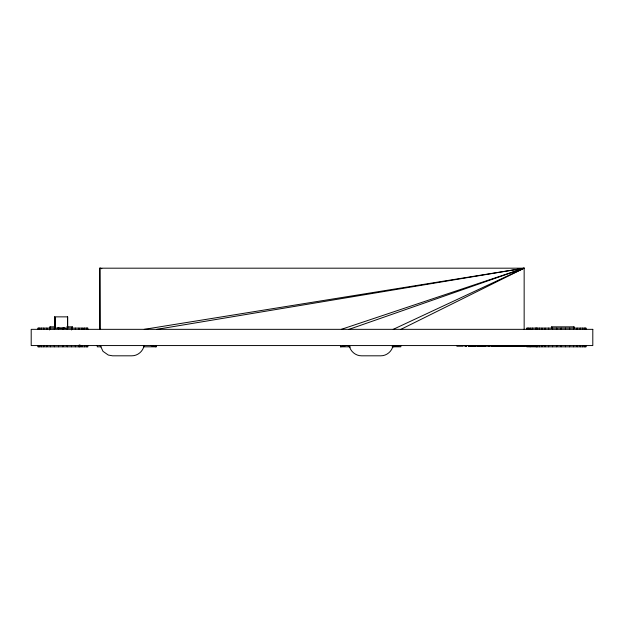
<?xml version="1.0" encoding="UTF-8"?>
<svg xmlns="http://www.w3.org/2000/svg" width="624" height="624" viewBox="0 0 624 624"><rect width="100%" height="100%" fill="white"/><g stroke="black" fill="none" stroke-linecap="round" stroke-linejoin="round"><path stroke-width="0.94" d="M491.969 345.563L492.437 346.187M531.336 346.187L529.979 345.563L530.166 346.187L530.642 345.563L530.681 346.187L530.377 345.563L529.979 346.187L536.64 346.187M474.505 346.187L475.862 345.563L475.862 346.187L468.343 346.187L468.351 345.563L468.499 346.187L469.24 345.563M506.626 345.563L507.148 346.187L507.179 345.563L506.665 346.187M54.709 328.091L54.709 316.859L67.618 316.859L67.618 328.903M530.026 346.187L529.979 345.563L530.018 346.187L529.979 345.563L530.026 346.187L530.033 345.563L530.135 346.187L530.767 345.563L530.548 346.187L530.033 345.563L530.018 346.187L530.018 345.563L530.127 346.187L530.174 345.563L530.275 346.187L530.86 345.563L530.548 346.187L530.33 345.563L530.033 346.187L530.002 345.563L531.157 346.187M506.204 345.563L505.799 346.187L505.729 345.563L505.588 346.187L505.159 345.563L505.159 346.187L504.691 345.563L504.824 346.187L504.286 345.563L504.325 346.187L504.114 345.563L503.841 346.187L503.357 345.563L503.357 346.187L502.811 345.563L502.811 346.187L502.406 345.563L502.406 346.187L501.977 345.563L501.977 346.187L501.454 345.563L501.025 346.187L501.025 345.563L500.62 346.187L500.62 345.563L500.222 346.187L499.645 345.563L498.857 346.187L497.437 345.563L497.336 346.187L497.336 345.563L497.476 346.187L497.843 345.563L498.131 346.187L498.131 345.563L498.397 346.187L498.646 345.563L498.95 346.187L499.106 345.563L499.621 346.187L500.503 345.563L500.737 346.187L501.384 345.563L502.117 346.187M472.579 346.187L471.221 345.563L471.253 346.187L470.605 345.563L470.683 346.187L470.496 345.563L472.407 346.187L472.407 345.563L473.218 346.187L473.296 345.563L473.85 346.187L474.185 345.563L474.076 346.187L473.218 345.563L472.251 346.187L472.313 345.563L470.324 346.187L470.371 345.563L470.005 346.187L469.583 345.563L469.193 346.187L469.186 345.563L469.583 346.187L470.005 345.563L470.722 346.187L471.011 345.563L471.011 346.187L471.44 345.563L471.44 346.187L472.914 345.563L472.945 346.187L472.532 345.563M512.132 346.187L512.444 345.563L512.975 346.187L512.951 345.563L513.451 346.187L513.692 345.563L513.942 346.187L514.036 345.563L514.207 346.187L514.605 345.563L514.691 346.187L514.691 345.563L513.334 346.187L512.905 345.563L512.351 346.187L511.774 345.563L512.429 346.187L512.842 345.563L512.967 346.187L512.054 345.563L512.125 346.187L512.569 345.563L512.569 346.187L513.178 345.563L513.482 346.187L512.101 345.563L512.405 346.187L512.647 345.563L513.139 346.187L513.7 345.563L513.833 346.187L514.02 345.563L514.075 346.187L513.833 345.563L513.536 346.187L513.536 345.563L513.458 346.187L513.451 345.563L512.023 346.187L511.586 345.563L511.586 346.187L511.064 345.563L510.643 346.187L510.643 345.563L510.237 346.187L510.237 345.563L509.839 346.187L509.239 345.563L508.778 346.187L508.318 345.563L507.047 346.187L507.398 345.563L506.064 346.187L505.939 345.563L507.546 346.187L507.523 345.563L507.351 346.187L507.289 345.563L506.563 346.187L505.822 345.563L505.76 346.187L505.51 345.563L504.995 346.187L504.995 345.563L504.566 346.187L504.566 345.563L504.083 346.187L503.763 345.563L503.896 346.187L503.841 345.563L504.286 346.187L504.418 345.563L504.457 346.187L504.325 345.563M515.307 346.187L514.293 345.563L514.277 346.187L514.207 345.563L513.7 346.187L513.373 345.563L513.271 346.187L513.458 345.563L513.903 346.187L513.895 345.563L514.441 346.187L514.387 345.563L514.574 346.187L514.94 345.563L514.94 346.187L515.198 345.563L515.198 346.187L515.377 345.563L516.461 346.187M474.131 345.563L474.131 346.187L474.076 345.563L474.076 346.187L473.819 345.563L473.554 346.187L474.076 345.563L474.482 346.187L474.708 345.563L474.646 346.187L474.302 345.563L474.185 346.187L474.029 345.563L472.914 346.187M512.008 345.563L512.008 346.187L512.39 345.563L512.764 346.187L513.154 345.563L513.178 346.187L513.271 345.563L512.569 346.187M530.228 346.187L530.283 345.563M468.343 346.187L468.406 345.563L468.406 346.187L468.515 345.563L468.679 346.187L468.92 345.563L468.928 346.187L469.186 345.563L469.56 346.187L469.794 345.563L469.927 346.187L468.585 345.563M478.912 345.563L478.436 346.187L478.514 345.563L478.624 346.187L478.881 345.563L478.881 346.187L479.521 345.563L479.466 346.187L480.145 345.563L480.223 346.187L480.847 345.563L481.65 346.187L482.664 345.563M508.49 346.187L508.724 345.563L508.724 346.187L508.95 345.563L508.95 346.187L509.2 345.563L509.746 346.187L510.338 345.563L510.736 346.187L510.736 345.563L511.064 346.187L511.664 345.563L511.735 346.187L510.978 345.563L510.338 346.187L510.042 345.563L510.042 346.187L509.746 345.563L509.231 346.187L507.928 345.563L507.647 346.187L507.647 345.563L507.226 346.187L507.234 345.563L507.585 346.187L507.281 345.563L508.654 346.187M474.435 346.187L474.505 345.563L474.482 346.187L474.029 345.563M482.719 345.563L482.266 346.187L481.642 345.563L481.564 346.187L481.01 345.563L481.01 346.187L480.542 345.563L480.223 346.187L480.09 345.563L480.87 346.187L481.931 345.563L481.65 346.187L481.658 345.563L482.446 346.187L482.446 345.563L483.116 346.187L483.522 345.563L483.951 346.187L483.951 345.563L484.208 346.187L484.232 345.563L483.912 346.187L483.912 345.563L482.664 346.187L482.719 345.563L483.14 346.187L483.116 345.563L484.403 346.187L484.208 345.563M504.278 345.563L504.075 346.187L504.114 345.563L503.56 346.187L503.599 345.563L503.303 346.187L503.303 345.563L502.952 346.187L502.96 345.563L502.242 346.187L502.242 345.563L501.384 346.187L500.9 345.563L500.9 346.187L500.191 345.563L500.198 346.187L499.621 345.563L499.161 346.187L498.451 345.563L498.342 346.187L497.975 345.563L496.571 346.187L495.16 345.563L495.16 346.187M530.47 346.187L530.704 345.563M500.542 346.187L500.089 345.563L499.613 346.187L499.582 345.563L499.333 346.187L498.95 345.563L498.787 346.187L498.42 345.563L497.679 346.187L497.437 345.563L497.008 346.187L495.706 345.563L495.706 346.187M508.404 346.187L508.49 345.563L508.404 346.187L508.318 345.563L507.952 346.187L507.593 345.563M506.064 346.187L506.064 345.563L507.499 346.187L507.507 345.563M486.143 345.563L486.213 346.187L477.095 346.187L477.181 345.563L477.337 346.187L477.672 345.563L477.976 346.187L478.007 345.563L477.672 346.187L477.095 345.563M515.627 346.187L515.533 345.563L515.432 346.187L515.128 345.563L515.128 346.187L514.777 345.563L514.777 346.187L514.309 345.563L513.692 346.187L513.638 345.563L513.88 346.187M474.646 345.563L475.004 346.187L475.004 345.563L475.301 346.187L475.745 345.563L475.862 346.187M497.78 345.563L497.312 346.187M505.604 345.563L505.916 346.187L505.916 345.563L506.54 346.187L506.54 345.563L507.296 346.187L507.351 345.563L507.398 346.187M473.452 345.563L473.819 346.187L473.819 345.563L474.302 346.187L474.802 345.563L475.043 346.187M499.036 346.187L498.42 345.563L498.295 346.187L498.311 345.563L498.701 346.187L499.161 345.563L500.198 346.187L500.12 345.563M478.007 346.187L478.436 345.563L478.826 346.187L478.366 345.563M498.256 346.187L498.42 345.563L498.787 346.187L499.621 345.563M475.043 345.563L475.55 346.187L475.457 345.563L475.449 346.187L475.231 345.563L474.708 346.187M471.44 345.563L470.785 346.187L470.785 345.563L470.207 346.187L470.207 345.563L469.794 346.187L469.872 345.563L470.535 346.187M143.52 347.599L144.082 345.493C143.122 351.296 137.678 355.875 131.789 355.813L112.57 355.813L108.303 355.056L103.007 351.351L100.277 345.493M392.496 347.599L393.058 345.493C392.098 351.296 386.654 355.875 380.765 355.813L361.546 355.813C355.657 355.875 350.212 351.296 349.253 345.493L349.814 347.599M484.692 345.563L484.513 346.187L484.403 345.563L484.879 346.187L484.856 345.563L485.222 346.187L485.612 345.563L485.948 346.187M513.022 346.187L513.217 345.563M497.476 346.187L497.687 345.563L497.975 346.187L498.451 345.563L498.716 346.187L498.701 345.563L499.114 346.187L499.333 345.563L500.089 346.187L500.721 345.563L501.454 346.187L502.047 345.563M49.967 329.339L50.419 328.091L50.419 329.339M520.424 345.563L520.182 346.187L519.535 345.563L519.511 346.187L520.377 345.563L520.736 346.187L521.212 345.563L521.274 346.187M521.43 345.563L520.931 346.187L520.549 345.563L519.886 346.187L520.182 345.563L520.549 346.187L521.274 345.563L521.157 346.187L520.666 345.563L519.886 346.187L521.602 345.774M493.405 345.563L493.155 346.187L492.999 345.563L491.704 346.187L491.486 345.563M485.995 345.563L485.737 346.187L485.737 345.563L485.417 346.187L485.417 345.563L484.973 346.187L484.622 345.563L484.786 346.187M478.881 346.187L479.138 345.563L479.365 346.187L479.349 345.563L480.09 346.187L479.365 345.563M468.92 346.187L469.193 345.563M484.232 346.187L484.973 345.563M519.379 345.563L519.698 346.187L519.698 345.563L520.151 346.187L520.151 345.563L520.666 346.187L520.954 345.563L521.399 346.187M499.582 346.187L499.863 345.563L499.863 346.187L500.222 345.563L500.425 346.187L500.542 345.563L499.699 346.187L499.036 345.563M508.778 346.187L508.825 345.563L509.036 346.187L509.036 345.563L509.254 346.187L509.48 345.563L509.48 346.187L511.15 346.016M496.626 345.563L495.963 346.187L495.955 345.563L496.189 346.187L496.189 345.563L496.493 346.187L496.493 345.563L497.578 346.187L497.476 345.563M471.253 345.563L471.705 346.187L471.705 345.563L472.095 346.187L472.095 345.563L472.532 346.187L472.579 345.563L473.296 346.187L473.608 345.563M470.371 346.187L470.683 345.563M470.324 345.563L469.927 346.187L470.098 345.563M479.466 345.563L479.138 346.187L478.826 345.563L478.826 346.187M495.027 346.187L497.063 345.563L496.626 346.187L496.571 345.563L497.929 346.187L498.802 345.563L498.872 346.187L498.95 345.563M67.353 317.359L67.618 316.859L67.618 328.091M509.48 346.187L509.839 345.563L510.518 346.187L510.518 345.563L510.978 346.187L512.569 345.563M511.664 346.187L512.148 345.563L512.686 346.187L513.022 345.563M479.466 346.187L480.223 345.563M473.179 346.187L473.554 345.563L473.452 346.187L472.945 345.563M498.451 346.187L498.451 345.563L497.78 346.187L497.843 345.563M481.658 346.187L482.266 345.563L483.545 346.187L483.912 345.563M533.021 345.563L531.827 346.187L531.827 345.563L533.06 346.187L533.512 345.563L533.512 346.187L535.283 345.563L535.283 346.187L534.971 345.563L534.971 346.187L533.824 345.563L533.824 346.187L533.06 345.563L533.021 346.187M472.313 345.563L471.44 346.187M519.691 346.187L519.589 345.563L520.01 346.187L520.01 345.563L520.4 346.187L520.759 345.563L521.071 346.187L520.283 345.563L519.41 346.187M502.952 345.563L502.047 346.187L502.117 345.563L502.811 346.187L503.147 345.563L503.467 346.187M492.437 345.868L492.874 345.563L492.874 346.187L492.999 345.563L491.743 346.187L491.704 345.563M472.313 346.187L472.766 345.563L473.218 346.187M83.546 329.339L84.513 328.091L84.513 329.339M483.92 346.187L484.45 345.563M520.377 346.187L520.931 345.563L520.931 346.187M481.658 345.563L481.096 346.187L481.096 345.563L480.62 346.187L480.082 345.563M498.42 345.563L497.843 346.187L497.578 345.563M80.122 345.563L78.944 346.811L78.944 345.563M502.96 346.187L503.56 345.563M519.23 346.187L519.886 345.563L519.886 346.187M516.539 345.563L515.814 346.187L515.588 345.563M520.705 345.563L518.77 346.187L519.8 345.563L519.519 346.187L520.291 345.563L520.517 346.187L521.36 345.563M394.563 345.563L392.746 346.811L400.842 345.563L400.842 346.811L392.083 346.811M400.928 329.339L524.152 268.187L524.152 329.339M393.245 329.339L524.152 268.187L99.848 268.187L99.848 329.339M465.013 346.187L466.37 345.563L466.37 346.187L465.013 346.187L465.013 345.563L466.37 346.187M523.567 346.187L525.041 345.563L525.041 346.187L487.82 346.187L487.82 345.563L489.177 346.187L489.177 345.563M349.066 329.339L524.152 268.187L144.269 329.339M341.344 329.339L524.152 268.187L156.889 329.339M487.82 346.187L489.84 345.563M534.908 346.187L536.141 346.187M340.478 345.563L340.478 346.811L346.086 345.563M522.951 346.187L524.308 346.187M522.889 346.187L523.403 346.094M534.83 346.187L535.252 346.109M517.124 346.187L518.443 346.187L517.039 346.187M59.124 328.091L57.252 328.232L65.068 328.232L63.203 328.091M55.536 326.843L49.92 326.843L49.92 328.513M66.768 326.843L72.384 326.843L72.384 328.513M101.135 346.811L97.274 346.811L97.274 345.563M143.614 346.811L156.164 346.811L156.164 345.563M340.478 346.811L350.22 346.811M526.781 346.811L586.061 346.811L586.061 345.563M150.524 345.563L156.164 346.811M100.09 329.339L99.848 268.187L101.735 268.655M99.848 268.187L101.735 268.671M519.581 345.774L520.861 346.187M521.032 345.563L521.126 346.187L519.691 345.563L520.283 346.187L520.338 345.563M508.232 346.187L506.805 345.563L506.805 346.187M347.708 345.563L349.565 346.811M521.095 346.187L520.283 345.563L520.283 346.187M521.664 346.187L520.861 345.563L520.759 346.187M521.906 346.187L521.095 345.563L521.531 346.187M478.811 345.563L479.349 346.187M469.997 345.563L470.005 346.187L470.075 345.563L470.605 346.187M511.781 345.563L512.288 346.187M72.392 329.339L71.432 328.091L71.432 329.339M544.128 345.563L545.056 346.811L545.056 345.563M531.024 329.339L530.135 328.091L530.135 329.339M477.976 345.563L478.366 346.187M506.298 346.187L505.916 345.563L506.08 346.187M512.288 345.563L512.655 346.187M513.482 345.563L513.833 346.187M529.487 345.563L530.135 346.811M513.31 345.563L513.638 346.187M471.253 346.187L470.933 345.563L470.933 346.187M484.403 345.563L484.622 346.187M512.655 345.563L512.866 346.187M530.166 345.563L530.377 346.187M507.515 346.187L507.335 345.563L507.296 346.187M508.654 345.563L508.825 346.187M470.044 345.563L470.215 346.187M514.293 345.563L514.441 346.187L513.942 345.563M528.536 329.339L528.294 328.091L528.294 329.339M505.9 346.187L505.822 345.563L505.799 346.187M468.351 345.563L468.39 346.187M507.179 345.563L507.218 346.187M512.959 345.563L512.967 346.187M586.061 329.339L586.061 328.091L526.781 328.091L526.781 329.339M585.679 328.091L585.679 329.339M585.679 345.563L585.679 346.811M584.555 328.091L584.555 329.339M584.555 345.563L584.555 346.811M582.715 328.091L582.715 329.339M582.715 345.563L582.715 346.811M580.219 328.091L580.219 329.339M580.219 345.563L580.219 346.811M577.145 328.091L577.145 329.339M577.145 345.563L577.145 346.811M574.08 328.513L574.08 326.843L551.616 326.843L551.616 328.513M573.908 326.843L573.908 328.513M573.581 328.091L573.581 329.339M573.581 345.563L573.581 346.811M569.634 328.091L569.634 329.339M569.634 345.563L569.634 346.811M565.438 328.091L565.438 329.339M565.438 345.563L565.438 346.811M561.101 328.091L561.101 329.339M561.101 345.563L561.101 346.811M556.764 328.091L556.764 329.339M556.764 345.563L556.764 346.811M552.568 328.091L552.568 329.339M552.568 345.563L552.568 346.811M551.788 326.843L551.788 328.513M548.621 328.091L548.621 329.339M548.621 345.563L548.621 346.811M545.056 328.091L545.056 329.339M541.983 328.091L541.983 329.339M541.983 345.563L541.983 346.811M539.487 328.091L539.487 329.339M539.487 345.563L539.487 346.811M537.646 328.091L537.646 329.339M537.646 345.563L537.646 346.811M536.523 328.091L536.523 329.339M536.523 345.563L536.523 346.811M536.141 328.091L536.141 329.339M536.141 345.563L536.141 346.811M535.72 328.091L535.72 329.339M532.631 328.091L532.631 329.339M528.996 345.563L528.996 346.187L525.416 346.187L525.416 345.563M527.163 328.091L527.163 329.339M520.666 345.563L520.673 346.187M520.603 345.563L520.549 346.187M514.574 345.563L514.605 346.187M514.036 345.563L514.075 346.187M512.429 345.563L512.429 346.187M512.405 345.563L512.351 346.187M511.103 346.187L511.001 345.563L510.978 346.187M510.338 345.563L510.354 346.187M509.839 345.563L509.839 346.187M509.738 345.563L509.746 346.187M509.2 345.563L509.254 346.187M507.952 345.563L507.928 346.187M505.729 345.563L505.76 346.187M504.083 345.563L504.075 346.187M503.833 346.187L503.467 345.563M501.454 346.187L501.384 345.563L501.361 346.187M500.737 345.563L500.721 346.187M500.425 345.563L500.425 346.187M499.699 345.563L499.699 346.187M499.333 345.563L499.348 346.187M498.545 345.563L498.545 346.187M497.063 345.563L497.008 346.187M483.545 345.563L483.522 346.187M480.87 345.563L480.847 346.187M478.655 345.563L478.624 346.187M478.491 345.563L478.514 346.187M478.436 345.563L478.452 346.187M477.625 345.563L477.672 346.187M477.383 345.563L477.337 346.187M477.157 345.563L477.095 346.187M475.371 345.563L475.457 346.187M475.301 345.563L475.348 346.187M475.184 345.563L475.231 346.187M474.318 345.563L474.302 346.187M468.998 346.187L468.515 345.563M463.164 345.563L463.164 346.187L456.877 346.187L456.877 345.563M87.859 329.339L87.859 328.091L37.939 328.091L37.939 329.339M87.859 345.563L87.859 346.811L37.939 346.811L37.939 345.563M87.477 328.091L87.477 329.339M87.477 345.563L87.477 346.811M86.354 328.091L86.354 329.339M86.354 345.563L86.354 346.811M84.513 345.563L84.513 346.811M82.017 328.091L82.017 329.339M82.017 345.563L82.017 346.811M79.981 344.939L79.981 346.811M79.201 344.939L79.201 346.811M78.944 328.091L78.944 329.339M75.379 328.091L75.379 329.339M75.379 345.563L75.379 346.811M72.212 326.843L72.212 328.513M71.573 328.091L71.573 329.963M71.432 345.563L71.432 346.811M67.236 328.091L67.236 329.339M67.236 345.563L67.236 346.811M62.899 328.091L62.899 329.339M62.899 345.563L62.899 346.811M58.562 328.091L58.562 329.339M58.562 345.563L58.562 346.811M54.974 317.359L54.974 328.091L54.709 316.859L54.709 328.903M54.366 328.091L54.366 329.339M54.366 345.563L54.366 346.811M50.419 345.563L50.419 346.811M50.092 326.843L50.092 328.513M49.608 328.091L49.608 329.963M46.855 328.091L46.855 329.339M46.855 345.563L46.855 346.811M43.781 328.091L43.781 329.339M43.781 345.563L43.781 346.811M41.285 328.091L41.285 329.339M41.285 345.563L41.285 346.811M39.445 328.091L39.445 329.339M39.445 345.563L39.445 346.811M38.321 328.091L38.321 329.339M38.321 345.563L38.321 346.811M495.963 345.563L495.955 346.187L495.955 345.563M469.716 345.563L469.794 346.187L469.716 345.563M504.457 345.563L504.418 346.187L504.442 345.563M515.432 345.563L515.346 346.187L515.432 345.563M519.886 345.563L519.457 346.187L519.886 345.563M506.665 345.563L506.204 346.187L506.665 345.563M592.8 329.339L31.2 329.339L31.2 345.563L592.8 345.563L592.8 329.339M484.856 346.187L484.786 345.563L484.817 346.187M505.588 346.187L505.588 345.563L505.51 346.187M482.266 346.187L482.266 345.563L482.212 346.187M480.62 346.187L480.62 345.563L480.542 346.187M479.138 346.187L479.138 345.563L479.068 346.187"/></g></svg>
